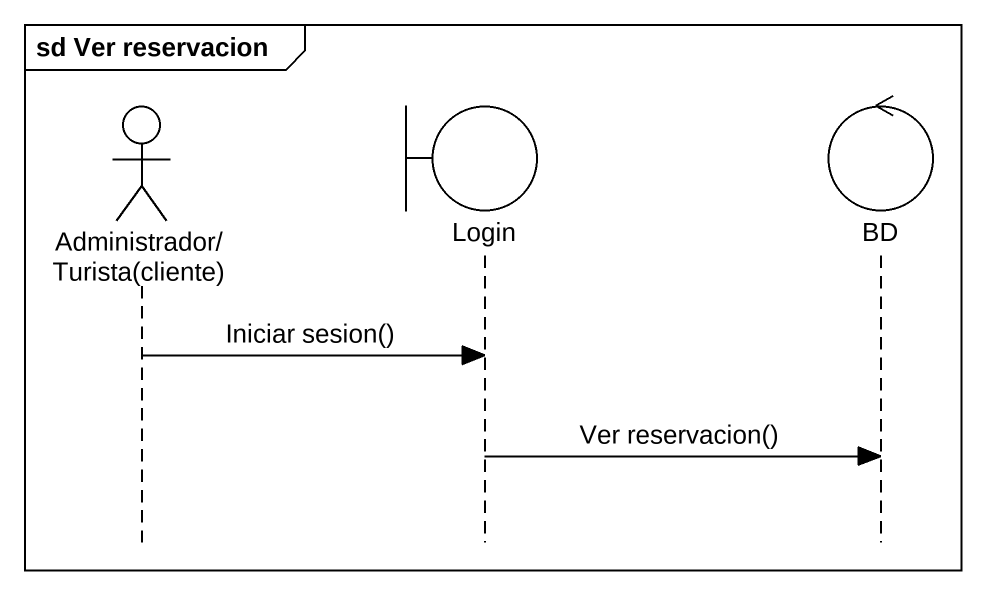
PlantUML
@startuml
mainframe sd Ver reservacion
hide footbox
actor "Administrador/Turista(cliente)" as Administrador_Turista
boundary Login
control BD

Administrador_Turista -> Login : Iniciar sesion()
Login -> BD : Ver reservacion()
@enduml
